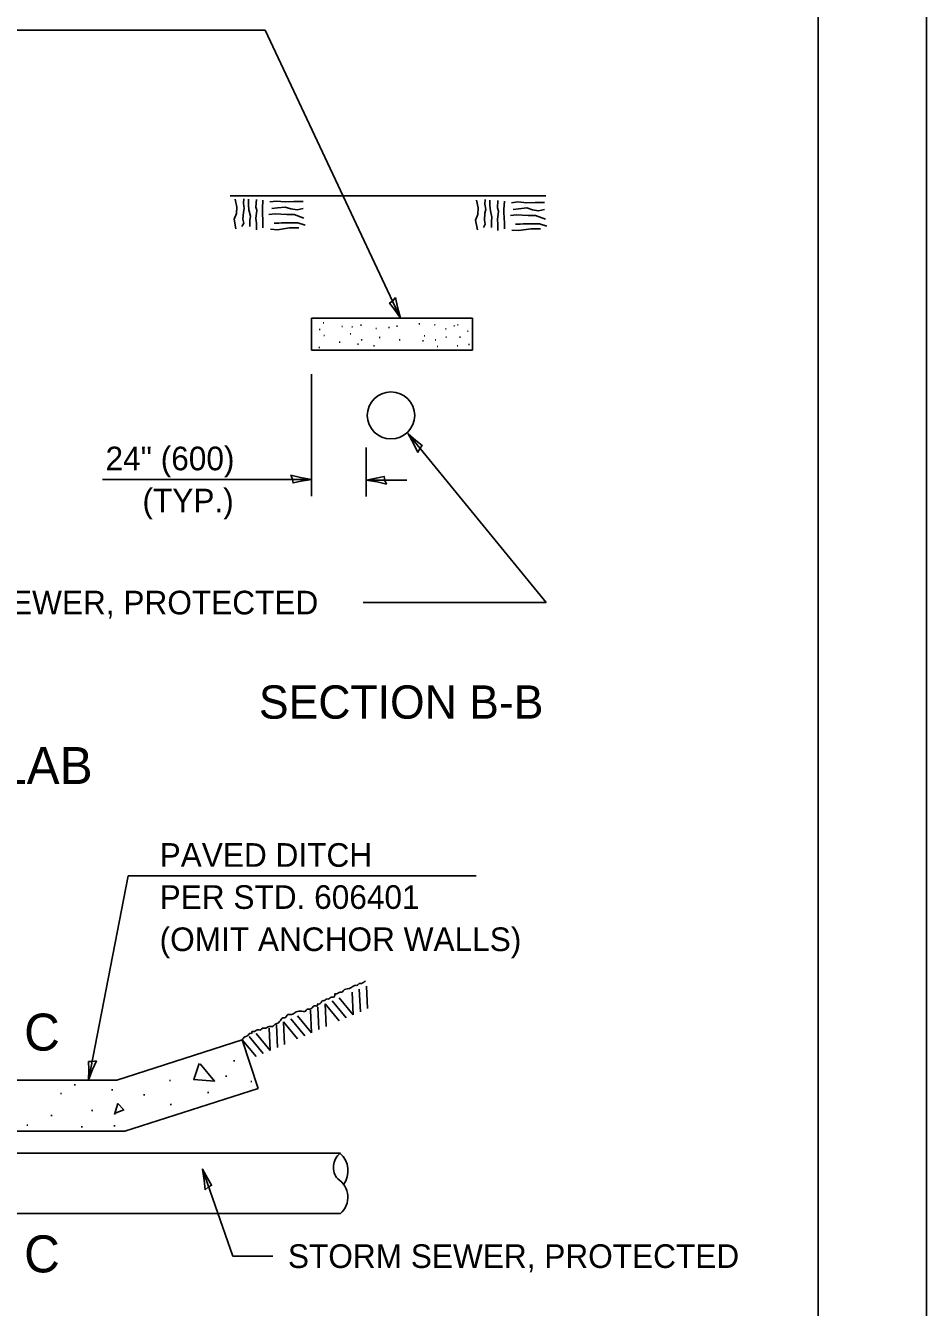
# Model space of a CAD drawing. Extents: x 100768 to 101448, y 100037 to 100477.
# Drawn here: x 101364.8 to 101448.1, y 100150 to 100268.5 of the extents above; entities that cross this region are included whole.
import ezdxf

# ---------------------------------------------------------------- set-up
doc = ezdxf.new("R2010")
doc.units = 0
for name, color, linetype in [('Design_PR_Roadway Dimensions', 7, 'Continuous'), ('Design_PR_Roadway Notes', 7, 'Continuous'), ('Drainage_PR_Adjustment Items', 7, 'Continuous'), ('Landscaping_Elements', 7, 'Continuous'), ('Level 35', 7, 'Continuous'), ('Level 43', 7, 'Continuous'), ('Level 53', 7, 'Continuous'), ('Sheets_50 Reference Boundary', 7, 'Continuous'), ('Sheets_General Details', 7, 'Continuous'), ('Sheets_Printer Plotting Border', 7, 'Continuous')]:
    doc.layers.add(name, color=color, linetype=linetype)

msp = doc.modelspace()

# ---------------------------------------------------------------- linework, layer by layer
at = {"layer": 'Design_PR_Roadway Notes'}
for p, q in [((101412.95, 100215.19), (101400.17, 100230.8)), ((101396.01, 100215.19), (101412.95, 100215.19)), ((101370.62, 100171.06), (101374.29, 100189.95)), ((101374.29, 100189.95), (101406.46, 100189.95)), ((101381.15, 100162.83), (101383.97, 100154.78)), ((101383.97, 100154.78), (101387.68, 100154.78))]:
    msp.add_line(p, q, dxfattribs=at)
for points in [[(101401.06, 100229.08), (101401.25, 100229.43), (101401.48, 100229.7), (101400.89, 100230.17), (101400.17, 100230.8), (101400.66, 100229.9)], [(101371.37, 100172.85), (101370.99, 100172.76), (101370.63, 100172.77), (101370.64, 100172.02), (101370.62, 100171.06), (101371, 100172.02)], [(101381.4, 100160.9), (101381.7, 100161.17), (101382.01, 100161.34), (101381.62, 100161.99), (101381.15, 100162.83), (101381.31, 100161.81)]]:
    msp.add_lwpolyline(points, close=True, dxfattribs=at)
at = {"layer": 'Drainage_PR_Adjustment Items'}
msp.add_lwpolyline([(101380.95, 100172.55), (101382.28, 100170.96), (101380.36, 100171.1), (101380.84, 100172.58)], dxfattribs=at)
at = {"layer": 'Landscaping_Elements'}
for p, q in [((101395.08, 100177.08), (101394.99, 100179.17)), ((101395.76, 100177.38), (101395.66, 100179.45)), ((101396.42, 100177.66), (101396.33, 100179.74)), ((101391.92, 100175.73), (101391.82, 100177.8)), ((101392.59, 100176.01), (101392.5, 100178.09)), ((101393.79, 100176.53), (101392.5, 100178.09)), ((101394.45, 100176.8), (101393.15, 100178.37)), ((101395.08, 100177.08), (101393.79, 100178.65)), ((101390.61, 100175.15), (101389.32, 100176.72)), ((101391.24, 100175.43), (101389.95, 100177.01)), ((101391.24, 100175.43), (101391.16, 100177.52)), ((101387.41, 100173.78), (101387.32, 100175.87)), ((101388.09, 100174.08), (101387.99, 100176.16)), ((101388.75, 100174.36), (101388.66, 100176.44)), ((101389.96, 100174.88), (101388.66, 100176.44)), ((101386.12, 100173.23), (101384.83, 100174.79)), ((101386.77, 100173.51), (101385.48, 100175.07)), ((101387.41, 100173.78), (101386.12, 100175.36))]:
    msp.add_line(p, q, dxfattribs=at)
for points in [[(101384.17, 100252.48), (101384.34, 100251.75), (101384.3, 100251.15), (101384.08, 100250.64), (101384.25, 100249.74)], [(101384.98, 100252.52), (101384.94, 100252.1), (101385.03, 100251.62), (101384.94, 100251.28), (101384.9, 100250.64), (101384.98, 100250.26), (101384.81, 100249.95)], [(101385.41, 100252.48), (101385.41, 100251.97), (101385.46, 100251.5), (101385.59, 100250.9), (101385.54, 100250.51), (101385.54, 100249.95)], [(101386.15, 100252.44), (101386.1, 100251.75), (101386.19, 100251.45), (101386.1, 100250.68), (101386.15, 100250.26), (101386.15, 100249.66)], [(101386.75, 100252.4), (101386.71, 100251.62), (101386.71, 100251.32), (101386.75, 100250.34), (101386.75, 100249.83)], [(101406.49, 100252.39), (101406.66, 100251.67), (101406.62, 100251.07), (101406.4, 100250.55), (101406.58, 100249.66)], [(101407.31, 100252.44), (101407.27, 100252.01), (101407.35, 100251.54), (101407.27, 100251.2), (101407.22, 100250.55), (101407.31, 100250.17), (101407.14, 100249.87)], [(101407.74, 100252.39), (101407.74, 100251.88), (101407.78, 100251.41), (101407.91, 100250.81), (101407.87, 100250.43), (101407.87, 100249.87)], [(101387.4, 100252.22), (101388, 100252.31), (101388.82, 100252.22), (101389.6, 100252.27), (101390.46, 100252.27)], [(101390.46, 100251.62), (101389.9, 100251.5), (101389.34, 100251.58), (101388.82, 100251.75), (101388.09, 100251.67), (101387.57, 100251.62)], [(101408.47, 100252.35), (101408.43, 100251.67), (101408.52, 100251.37), (101408.43, 100250.6), (101408.47, 100250.17), (101408.47, 100249.57)], [(101409.08, 100252.31), (101409.03, 100251.54), (101409.03, 100251.24), (101409.08, 100250.26), (101409.08, 100249.74)], [(101409.72, 100252.14), (101410.33, 100252.22), (101411.14, 100252.14), (101411.92, 100252.18), (101412.78, 100252.18)], [(101412.78, 100251.54), (101412.22, 100251.41), (101411.66, 100251.5), (101411.14, 100251.67), (101410.41, 100251.58), (101409.89, 100251.54)], [(101387.31, 100251.07), (101387.87, 100251.11), (101388.95, 100251.07), (101389.64, 100251.07), (101390.54, 100250.73)], [(101390.67, 100250.09), (101389.98, 100250.3), (101388.47, 100250.3), (101388.22, 100250.26), (101387.79, 100250.26)], [(101409.64, 100250.98), (101410.2, 100251.03), (101411.27, 100250.98), (101411.96, 100250.98), (101412.87, 100250.64)], [(101413, 100250), (101412.31, 100250.21), (101410.8, 100250.21), (101410.54, 100250.17), (101410.11, 100250.17)], [(101387.44, 100249.7), (101388.09, 100249.66), (101389.21, 100249.83), (101390.07, 100249.83)], [(101409.76, 100249.61), (101410.41, 100249.57), (101411.53, 100249.74), (101412.4, 100249.74)]]:
    msp.add_lwpolyline(points, dxfattribs=at)
at = {"layer": 'Level 35'}
for p, q in [((101383.72, 100252.8), (101412.9, 100252.8)), ((101391.23, 100241.49), (101406.12, 100241.49)), ((101391.23, 100241.49), (101391.23, 100238.52)), ((101406.12, 100241.49), (101406.12, 100238.52)), ((101391.23, 100238.52), (101406.12, 100238.52)), ((101373.23, 100171.06), (101384.83, 100174.79)), ((101386.3, 100170.29), (101384.83, 100174.79)), ((101358.62, 100171.06), (101373.23, 100171.06)), ((101373.98, 100166.32), (101386.3, 100170.29)), ((101358.62, 100166.32), (101373.98, 100166.32)), ((101323.72, 100164.29), (101393.91, 100164.29)), ((101323.72, 100158.72), (101393.91, 100158.72))]:
    msp.add_line(p, q, dxfattribs=at)
msp.add_ellipse((101398.59, 100232.49), major_axis=(2.19, 0), ratio=0.992633, dxfattribs=at)
for centre, major_axis, start_param, end_param in [((101394.91, 100162.99), (-1.65, 0), 5.369639, 6.994625), ((101392.37, 100162.66), (-2.24, 0), 2.530842, 3.960207), ((101392.57, 100160.23), (-2.03, 0), 2.290491, 4.141741)]:
    msp.add_ellipse(centre, major_axis=major_axis, ratio=0.992633, start_param=start_param, end_param=end_param, dxfattribs=at)
msp.add_spline([(101384.83, 100174.79), (101385.09, 100175.06), (101385.4, 100175.22), (101385.56, 100175.38), (101385.73, 100175.38), (101385.73, 100175.54), (101385.89, 100175.54), (101386.2, 100175.69), (101386.37, 100175.69), (101386.53, 100175.69), (101386.69, 100175.85), (101386.85, 100175.85), (101387.01, 100175.85), (101387.32, 100176.01), (101387.65, 100176.01), (101387.81, 100176.17), (101388.12, 100176.33), (101388.44, 100176.65), (101388.6, 100176.81), (101388.77, 100176.81), (101388.92, 100176.97), (101389.08, 100177.12), (101389.4, 100177.12), (101389.72, 100177.29), (101390.21, 100177.44), (101390.69, 100177.44), (101390.84, 100177.6), (101391, 100177.6), (101391.33, 100177.76), (101391.48, 100177.92), (101391.64, 100177.92), (101391.8, 100177.92), (101391.8, 100178.08), (101391.96, 100178.08), (101392.12, 100178.23), (101392.28, 100178.4), (101392.44, 100178.4), (101392.6, 100178.55), (101392.76, 100178.55), (101393.08, 100178.71), (101393.24, 100178.71), (101393.4, 100178.87), (101393.4, 100179.03), (101393.56, 100179.03), (101393.88, 100179.19), (101394.04, 100179.19), (101394.2, 100179.35), (101394.68, 100179.51), (101395, 100179.66), (101395.32, 100179.82), (101395.48, 100179.82), (101395.64, 100179.98), (101395.8, 100179.98), (101396.12, 100180.14), (101396.24, 100180.22)], degree=3, dxfattribs=at)
at = {"layer": 'Level 43'}
for p, q in [((101318.07, 100268.11), (101386.97, 100268.11)), ((101386.97, 100268.11), (101399.47, 100241.49)), ((101391.23, 100236.3), (101391.23, 100225.04)), ((101396.28, 100229.53), (101396.28, 100225)), ((101391.23, 100226.57), (101371.92, 100226.57)), ((101396.28, 100226.52), (101400.05, 100226.52))]:
    msp.add_line(p, q, dxfattribs=at)
for points in [[(101399.02, 100243.38), (101398.76, 100243.09), (101398.46, 100242.88), (101398.92, 100242.28), (101399.47, 100241.49), (101399.2, 100242.49)], [(101389.33, 100226.96), (101389.48, 100226.6), (101389.54, 100226.25), (101390.28, 100226.4), (101391.23, 100226.57), (101390.21, 100226.75)], [(101398.18, 100226.13), (101398.03, 100226.49), (101397.97, 100226.84), (101397.23, 100226.69), (101396.28, 100226.52), (101397.3, 100226.34)]]:
    msp.add_lwpolyline(points, close=True, dxfattribs=at)
at = {"layer": 'Level 53'}
for p, q in [((101392.31, 100241.04), (101392.39, 100241.04)), ((101394.04, 100240.71), (101394.12, 100240.71)), ((101394.97, 100240.68), (101395.04, 100240.68)), ((101395.77, 100240.83), (101395.85, 100240.83)), ((101397.18, 100240.53), (101397.25, 100240.53)), ((101398.37, 100240.62), (101398.45, 100240.62)), ((101399.11, 100240.74), (101399.18, 100240.73)), ((101401.17, 100240.95), (101401.25, 100240.95)), ((101402.61, 100240.86), (101402.68, 100240.86)), ((101404.4, 100240.77), (101404.47, 100240.77)), ((101404.73, 100240.86), (101404.8, 100240.86)), ((101391.95, 100240.44), (101392.03, 100240.44)), ((101392.37, 100239.88), (101392.45, 100239.88)), ((101394.82, 100240.03), (101394.89, 100240.03)), ((101395.83, 100239.47), (101395.91, 100239.47)), ((101397.5, 100239.68), (101397.58, 100239.68)), ((101399.35, 100239.47), (101399.43, 100239.47)), ((101401.5, 100239.38), (101401.58, 100239.38)), ((101401.65, 100239.85), (101401.73, 100239.85)), ((101402.67, 100239.47), (101402.74, 100239.47)), ((101403.62, 100240.51), (101403.7, 100240.51)), ((101403.65, 100239.73), (101403.73, 100239.73)), ((101404.93, 100239.73), (101405.01, 100239.73)), ((101405.65, 100240.27), (101405.72, 100240.27)), ((101391.93, 100238.76), (101392, 100238.76)), ((101393.8, 100239.26), (101393.88, 100239.26)), ((101395.5, 100239.08), (101395.58, 100239.08)), ((101396.97, 100238.93), (101397.05, 100238.93)), ((101402.85, 100238.85), (101402.92, 100238.85)), ((101404.7, 100238.93), (101404.77, 100238.93)), ((101405.77, 100239.05), (101405.85, 100239.05)), ((101384.02, 100172.85), (101384.14, 100172.85)), ((101369.31, 100170.63), (101369.42, 100170.63)), ((101378.1, 100171.02), (101378.22, 100171.02)), ((101383.3, 100171.42), (101383.41, 100171.42)), ((101385.62, 100170.94), (101385.73, 100170.94)), ((101368.03, 100169.83), (101368.14, 100169.83)), ((101372.74, 100170.15), (101372.86, 100170.15)), ((101375.71, 100169.68), (101375.82, 100169.68)), ((101381.62, 100169.91), (101381.74, 100169.91)), ((101378.18, 100168.8), (101378.3, 100168.8)), ((101367.15, 100167.77), (101367.26, 100167.77)), ((101370.91, 100168.25), (101371.02, 100168.25)), ((101364.91, 100166.9), (101365.02, 100166.9)), ((101369.95, 100166.74), (101370.06, 100166.74)), ((101372.98, 100166.82), (101373.1, 100166.82))]:
    msp.add_line(p, q, dxfattribs=at)
msp.add_lwpolyline([(101373.04, 100167.88), (101373.34, 100168.89), (101373.88, 100168.3), (101373.1, 100168)], dxfattribs=at)
at = {"layer": 'Sheets_50 Reference Boundary'}
msp.add_lwpolyline([(100808.09, 100466.78), (101438.09, 100466.78), (101438.09, 100066.79), (100808.09, 100066.79)], close=True, dxfattribs=at)
at = {"layer": 'Sheets_General Details'}
msp.add_line((101448.09, 100036.79), (101448.09, 100476.79), dxfattribs=at)
msp.add_lwpolyline([(100808.09, 100466.79), (101438.09, 100466.79), (101438.09, 100046.79), (100808.09, 100046.79)], close=True, dxfattribs=at)
at = {"layer": 'Sheets_Printer Plotting Border'}
msp.add_lwpolyline([(100768.09, 100036.79), (101448.09, 100036.79), (101448.09, 100476.79), (100768.09, 100476.79)], close=True, dxfattribs=at)

# ---------------------------------------------------------------- texts
at = {"layer": 'Design_PR_Roadway Dimensions'}
for s, p in [('24" (600)', (101372.2, 100227.42)), ('(TYP.)', (101375.61, 100223.53))]:
    msp.add_text(s, height=2.185, dxfattribs=at).set_placement(p)
at = {"layer": 'Design_PR_Roadway Notes'}
for s, height, p in [('STORM SEWER, PROTECTED', 2.185, (101350.15, 100214.1)), ('SECTION B-B', 3.078, (101386.38, 100204.46)), ('CONCRETE SLAB', 3.42, (101332.38, 100198.42)), ('PAVED DITCH', 2.185, (101377.2, 100190.77)), ('PER STD. 606401', 2.185, (101377.2, 100186.88)), ('(OMIT ANCHOR WALLS)', 2.185, (101377.2, 100182.98)), ('C', 3.42, (101364.67, 100173.78)), ('C', 3.42, (101364.67, 100153.28)), ('STORM SEWER, PROTECTED', 2.185, (101389.06, 100153.69))]:
    msp.add_text(s, height=height, dxfattribs=at).set_placement(p)

doc.saveas('drawing.dxf')
